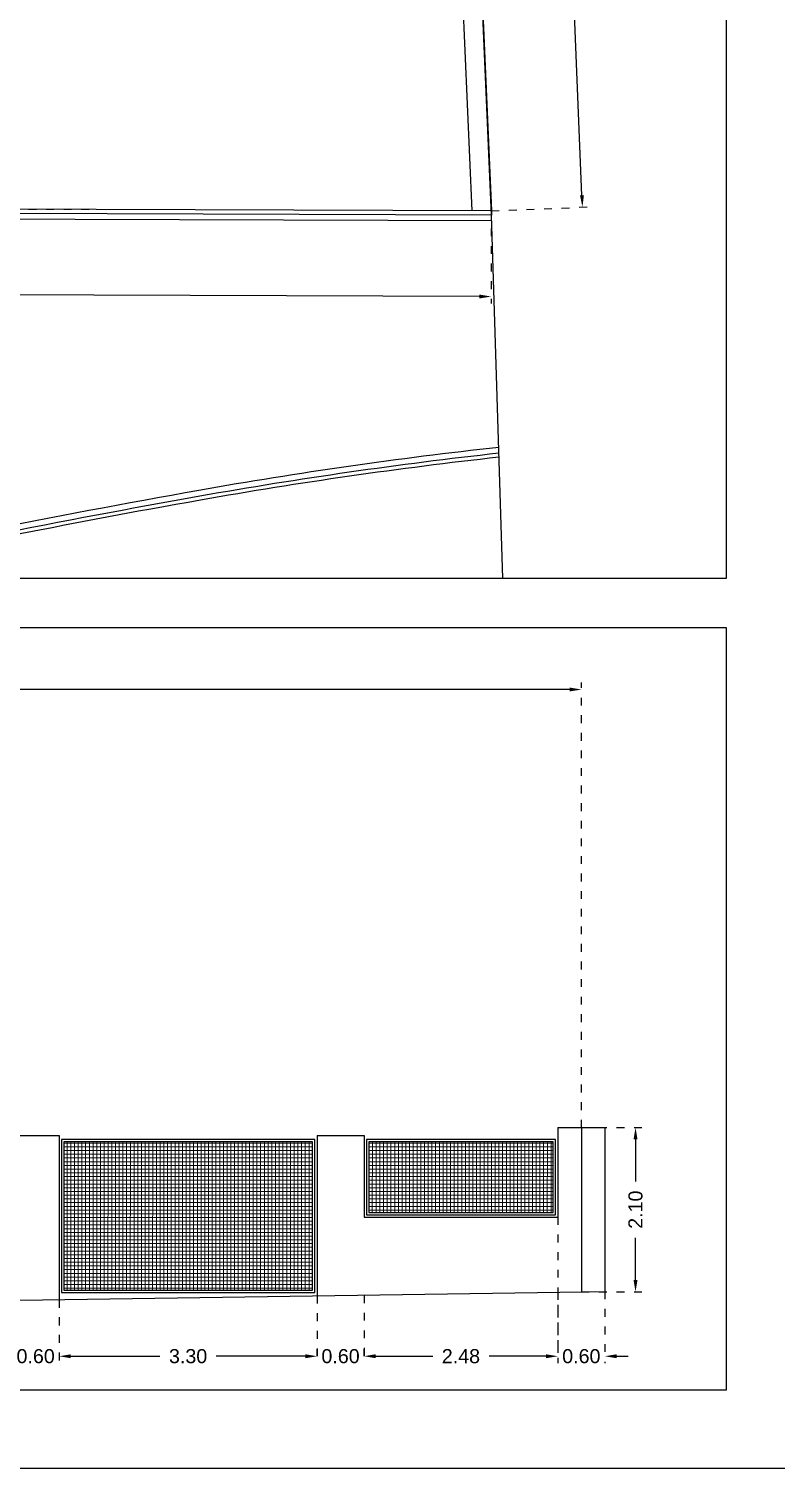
# Model space of a CAD drawing. Header units: millimetres. Extents: x 441061 to 442903, y 4515148 to 4515613.
# Drawn here: x 442291.1 to 442300.66, y 4515512.45 to 4515530.86 of the extents above; entities that cross this region are included whole.
import ezdxf

# ---------------------------------------------------------------- set-up
doc = ezdxf.new("R2010")
doc.units = ezdxf.units.MM
doc.linetypes.add('CONTINUA', pattern=[0])
doc.linetypes.add('PUNTOS2', pattern=[0.125, 0, -0.125])
for name, color, linetype in [('01_alzado', 5, 'CONTINUA'), ('01_cotas', 254, 'Continuous'), ('01_ejes', 10, 'Continuous'), ('01_implantación', 5, 'Continuous'), ('01_parcela', 7, 'Continuous'), ('01_retranqueo', 250, 'Continuous'), ('01_seccion', 7, 'CONTINUA'), ('01_urb interior', 4, 'Continuous'), ('01_verjas', 254, 'Continuous'), ('MURO', 145, 'Continuous')]:
    doc.layers.add(name, color=color, linetype=linetype)
doc.layers.add('01_cartela', color=6, linetype='Continuous', plot=False)
doc.layers.add('01_muebles_B', color=254, linetype='Continuous', lineweight=5)
doc.styles.add('Estilo1', font='swissel.ttf')
doc.styles.add('ROMANS', font='romans')
doc.dimstyles.new('DECIMAL-50', dxfattribs={"dimtxt": 0.08, "dimasz": 0.15, "dimexe": 0.09, "dimexo": 0, "dimgap": 0.09, "dimtad": 0, "dimzin": 0, "dimdsep": 46, "dimtxsty": 'ROMANS', "dimcen": 0.09, "dimclrt": 6, "dimadec": 0, "dimazin": 0, "dimtfac": 1.38, "dimtix": 1, "dimtofl": 0, "dimtmove": 2, "dimatfit": 3, "dimldrblk": 'OBLIQUE', "dimfxl": 1, "dimtolj": 1, "dimtzin": 0, "dimarcsym": 0})
pattern_1 = [(90, (174.572723, 0), (-0.047625, 1e-17), []), (180, (174.572723, 0), (-1e-17, -0.047625), [])]

# ---------------------------------------------------------------- blocks, each defined once
blk = doc.blocks.new('*D121')
at = {"layer": '01_cotas', "color": 0, "linetype": 'PUNTOS2', "lineweight": -2, "transparency": 16777216}
for p, q in [((442280.962, 4515528.587), (442280.958, 4515527.401)), ((442297.02, 4515528.534), (442297.016, 4515527.348))]:
    blk.add_line(p, q, dxfattribs=at)
at = {"layer": '01_cotas', "color": 0, "lineweight": -2, "transparency": 16777216}
for p, q in [((442281.109, 4515527.49), (442288.552, 4515527.466)), ((442296.866, 4515527.438), (442289.423, 4515527.463))]:
    blk.add_line(p, q, dxfattribs=at)
at = {"layer": '01_cotas', "color": 0, "transparency": 16777216}
for points in [[(442281.109, 4515527.515), (442281.109, 4515527.465), (442280.959, 4515527.491)], [(442296.866, 4515527.463), (442296.866, 4515527.413), (442297.016, 4515527.438)]]:
    blk.add_solid(points, dxfattribs=at)
at = {"layer": '01_cotas', "color": 7, "transparency": 16777216, "insert": (442288.987, 4515527.464), "char_height": 0.18, "attachment_point": 5, "rotation": 359.8111, "style": 'Estilo1'}
blk.add_mtext('\\A1;16.06', dxfattribs=at)
blk = doc.blocks.new('*D123')
at = {"layer": '01_cotas', "color": 0, "linetype": 'PUNTOS2', "lineweight": -2, "transparency": 16777216}
for p, q in [((442296.192, 4515548.603), (442297.447, 4515548.655)), ((442297.02, 4515528.534), (442298.275, 4515528.585))]:
    blk.add_line(p, q, dxfattribs=at)
at = {"layer": '01_cotas', "color": 0, "lineweight": -2, "transparency": 16777216}
for p, q in [((442297.363, 4515548.501), (442297.753, 4515539.057)), ((442298.179, 4515528.732), (442297.789, 4515538.176))]:
    blk.add_line(p, q, dxfattribs=at)
at = {"layer": '01_cotas', "color": 0, "transparency": 16777216}
for points in [[(442297.388, 4515548.502), (442297.338, 4515548.5), (442297.357, 4515548.651)], [(442298.204, 4515528.733), (442298.154, 4515528.731), (442298.185, 4515528.582)]]:
    blk.add_solid(points, dxfattribs=at)
at = {"layer": '01_cotas', "color": 7, "transparency": 16777216, "insert": (442297.771, 4515538.616), "char_height": 0.18, "attachment_point": 5, "rotation": 272.3619, "style": 'Estilo1'}
blk.add_mtext('\\A1;20.09', dxfattribs=at)
blk = doc.blocks.new('*D125')
at = {"layer": '01_cotas', "color": 0, "linetype": 'PUNTOS2', "lineweight": -2, "transparency": 16777216}
for p, q in [((442291.885, 4515531.551), (442290.427, 4515531.555)), ((442291.875, 4515528.551), (442290.417, 4515528.555))]:
    blk.add_line(p, q, dxfattribs=at)
at = {"layer": '01_cotas', "color": 0, "lineweight": -2, "transparency": 16777216}
for p, q in [((442290.517, 4515531.405), (442290.514, 4515530.415)), ((442290.508, 4515528.705), (442290.511, 4515529.695))]:
    blk.add_line(p, q, dxfattribs=at)
at = {"layer": '01_cotas', "color": 0, "transparency": 16777216}
for points in [[(442290.492, 4515531.405), (442290.542, 4515531.405), (442290.517, 4515531.555)], [(442290.483, 4515528.705), (442290.533, 4515528.705), (442290.507, 4515528.555)]]:
    blk.add_solid(points, dxfattribs=at)
at = {"layer": '01_cotas', "color": 7, "transparency": 16777216, "insert": (442290.512, 4515530.055), "char_height": 0.18, "attachment_point": 5, "rotation": 89.8111, "style": 'Estilo1'}
blk.add_mtext('\\A1;3.00', dxfattribs=at)
blk = doc.blocks.new('*D390')
at = {"layer": '01_cotas', "color": 0, "linetype": 'PUNTOS2', "lineweight": -2, "transparency": 16777216}
for p, q in [((442281.641, 4515516.855), (442281.641, 4515522.5)), ((442298.171, 4515516.805), (442298.171, 4515522.5))]:
    blk.add_line(p, q, dxfattribs=at)
at = {"layer": '01_cotas', "color": 0, "lineweight": -2, "transparency": 16777216}
for p, q in [((442281.791, 4515522.41), (442289.472, 4515522.41)), ((442298.021, 4515522.41), (442290.34, 4515522.41))]:
    blk.add_line(p, q, dxfattribs=at)
at = {"layer": '01_cotas', "color": 0, "transparency": 16777216}
for points in [[(442281.791, 4515522.435), (442281.791, 4515522.385), (442281.641, 4515522.41)], [(442298.021, 4515522.435), (442298.021, 4515522.385), (442298.171, 4515522.41)]]:
    blk.add_solid(points, dxfattribs=at)
at = {"layer": '01_cotas', "color": 7, "transparency": 16777216, "insert": (442289.906, 4515522.41), "char_height": 0.18, "attachment_point": 5, "style": 'Estilo1'}
blk.add_mtext('\\A1;16.53', dxfattribs=at)
blk = doc.blocks.new('*D398')
at = {"layer": '01_cotas', "color": 0, "linetype": 'PUNTOS2', "lineweight": -2, "transparency": 16777216}
for p, q in [((442290.891, 4515514.59), (442290.891, 4515513.79)), ((442291.491, 4515514.604), (442291.491, 4515513.79))]:
    blk.add_line(p, q, dxfattribs=at)
at = {"layer": '01_cotas', "color": 0, "lineweight": -2, "transparency": 16777216}
for p, q in [((442290.741, 4515513.88), (442290.591, 4515513.88)), ((442291.641, 4515513.88), (442291.791, 4515513.88))]:
    blk.add_line(p, q, dxfattribs=at)
at = {"layer": '01_cotas', "color": 0, "transparency": 16777216}
for points in [[(442290.741, 4515513.905), (442290.741, 4515513.855), (442290.891, 4515513.88)], [(442291.641, 4515513.905), (442291.641, 4515513.855), (442291.491, 4515513.88)]]:
    blk.add_solid(points, dxfattribs=at)
at = {"layer": '01_cotas', "color": 7, "transparency": 16777216, "insert": (442291.191, 4515513.88), "char_height": 0.18, "attachment_point": 5, "style": 'Estilo1'}
blk.add_mtext('\\A1;0.60', dxfattribs=at)
blk = doc.blocks.new('*D399')
at = {"layer": '01_cotas', "color": 0, "linetype": 'PUNTOS2', "lineweight": -2, "transparency": 16777216}
for p, q in [((442291.491, 4515514.6), (442291.491, 4515513.79)), ((442294.791, 4515514.654), (442294.791, 4515513.79))]:
    blk.add_line(p, q, dxfattribs=at)
at = {"layer": '01_cotas', "color": 0, "lineweight": -2, "transparency": 16777216}
for p, q in [((442291.641, 4515513.88), (442292.781, 4515513.88)), ((442294.641, 4515513.88), (442293.501, 4515513.88))]:
    blk.add_line(p, q, dxfattribs=at)
at = {"layer": '01_cotas', "color": 0, "transparency": 16777216}
for points in [[(442291.641, 4515513.905), (442291.641, 4515513.855), (442291.491, 4515513.88)], [(442294.641, 4515513.905), (442294.641, 4515513.855), (442294.791, 4515513.88)]]:
    blk.add_solid(points, dxfattribs=at)
at = {"layer": '01_cotas', "color": 7, "transparency": 16777216, "insert": (442293.141, 4515513.88), "char_height": 0.18, "attachment_point": 5, "style": 'Estilo1'}
blk.add_mtext('\\A1;3.30', dxfattribs=at)
blk = doc.blocks.new('*D400')
at = {"layer": '01_cotas', "color": 0, "linetype": 'PUNTOS2', "lineweight": -2, "transparency": 16777216}
for p, q in [((442297.871, 4515515.661), (442297.871, 4515513.79)), ((442295.391, 4515514.661), (442295.391, 4515513.79))]:
    blk.add_line(p, q, dxfattribs=at)
at = {"layer": '01_cotas', "color": 0, "lineweight": -2, "transparency": 16777216}
for p, q in [((442295.541, 4515513.88), (442296.271, 4515513.88)), ((442297.721, 4515513.88), (442296.992, 4515513.88))]:
    blk.add_line(p, q, dxfattribs=at)
at = {"layer": '01_cotas', "color": 0, "transparency": 16777216}
for points in [[(442295.541, 4515513.905), (442295.541, 4515513.855), (442295.391, 4515513.88)], [(442297.721, 4515513.905), (442297.721, 4515513.855), (442297.871, 4515513.88)]]:
    blk.add_solid(points, dxfattribs=at)
at = {"layer": '01_cotas', "color": 7, "transparency": 16777216, "insert": (442296.631, 4515513.88), "char_height": 0.18, "attachment_point": 5, "style": 'Estilo1'}
blk.add_mtext('\\A1;2.48', dxfattribs=at)
blk = doc.blocks.new('*D401')
at = {"layer": '01_cotas', "color": 0, "linetype": 'PUNTOS2', "lineweight": -2, "transparency": 16777216}
for p, q in [((442297.871, 4515514.7), (442297.871, 4515513.79)), ((442298.471, 4515514.71), (442298.471, 4515513.79))]:
    blk.add_line(p, q, dxfattribs=at)
at = {"layer": '01_cotas', "color": 0, "lineweight": -2, "transparency": 16777216}
for p, q in [((442297.721, 4515513.88), (442297.571, 4515513.88)), ((442298.621, 4515513.88), (442298.771, 4515513.88))]:
    blk.add_line(p, q, dxfattribs=at)
at = {"layer": '01_cotas', "color": 0, "transparency": 16777216}
for points in [[(442297.721, 4515513.905), (442297.721, 4515513.855), (442297.871, 4515513.88)], [(442298.621, 4515513.905), (442298.621, 4515513.855), (442298.471, 4515513.88)]]:
    blk.add_solid(points, dxfattribs=at)
at = {"layer": '01_cotas', "color": 7, "transparency": 16777216, "insert": (442298.171, 4515513.88), "char_height": 0.18, "attachment_point": 5, "style": 'Estilo1'}
blk.add_mtext('\\A1;0.60', dxfattribs=at)
blk = doc.blocks.new('*D531')
at = {"layer": '01_cotas', "color": 0, "linetype": 'PUNTOS2', "lineweight": -2, "transparency": 16777216}
for p, q in [((442298.171, 4515516.805), (442298.954, 4515516.805)), ((442298.171, 4515514.705), (442298.954, 4515514.705))]:
    blk.add_line(p, q, dxfattribs=at)
at = {"layer": '01_cotas', "color": 0, "lineweight": -2, "transparency": 16777216}
for p, q in [((442298.864, 4515516.655), (442298.864, 4515516.115)), ((442298.864, 4515514.855), (442298.864, 4515515.395))]:
    blk.add_line(p, q, dxfattribs=at)
at = {"layer": '01_cotas', "color": 0, "transparency": 16777216}
for points in [[(442298.839, 4515516.655), (442298.889, 4515516.655), (442298.864, 4515516.805)], [(442298.839, 4515514.855), (442298.889, 4515514.855), (442298.864, 4515514.705)]]:
    blk.add_solid(points, dxfattribs=at)
at = {"layer": '01_cotas', "color": 7, "transparency": 16777216, "insert": (442298.864, 4515515.755), "char_height": 0.18, "attachment_point": 5, "rotation": 90, "style": 'Estilo1'}
blk.add_mtext('\\A1;2.10', dxfattribs=at)
blk = doc.blocks.new('*D761')
at = {"layer": '01_cotas', "color": 0, "lineweight": -2, "transparency": 16777216}
for p, q in [((442294.641, 4515513.88), (442294.491, 4515513.88)), ((442295.541, 4515513.88), (442295.691, 4515513.88))]:
    blk.add_line(p, q, dxfattribs=at)
at = {"layer": '01_cotas', "color": 0, "linetype": 'PUNTOS2', "lineweight": -2, "transparency": 16777216}
for p, q in [((442294.791, 4515513.88), (442294.791, 4515513.97)), ((442295.391, 4515513.88), (442295.391, 4515513.97))]:
    blk.add_line(p, q, dxfattribs=at)
at = {"layer": '01_cotas', "color": 0, "transparency": 16777216}
for points in [[(442294.641, 4515513.905), (442294.641, 4515513.855), (442294.791, 4515513.88)], [(442295.541, 4515513.905), (442295.541, 4515513.855), (442295.391, 4515513.88)]]:
    blk.add_solid(points, dxfattribs=at)
at = {"layer": '01_cotas', "color": 7, "transparency": 16777216, "insert": (442295.091, 4515513.88), "char_height": 0.18, "attachment_point": 5, "style": 'Estilo1'}
blk.add_mtext('\\A1;0.60', dxfattribs=at)

msp = doc.modelspace()

# ---------------------------------------------------------------- hatches: boundary and pattern name
at = {"layer": '01_muebles_B'}
h = msp.add_hatch(dxfattribs=at)
h.set_pattern_fill('ANSI37', color=256, scale=0.015, angle=45)
h.set_pattern_definition(pattern_1)
h.paths.add_polyline_path([(442291.551, 4515514.725), (442294.731, 4515514.725), (442294.731, 4515516.625), (442291.551, 4515516.625)])
h = msp.add_hatch(dxfattribs=at)
h.set_pattern_fill('ANSI37', color=256, scale=0.015, angle=45)
h.set_pattern_definition(pattern_1)
h.paths.add_polyline_path([(442297.811, 4515516.625), (442295.451, 4515516.625), (442295.451, 4515515.721), (442297.811, 4515515.721)])

# ---------------------------------------------------------------- linework, layer by layer
at = {"layer": '01_alzado', "elevation": 0}
for points in [[(442263.258, 4515554.517), (442300.024, 4515554.517), (442300.024, 4515523.829), (442263.258, 4515523.829)], [(442263.258, 4515523.204), (442300.024, 4515523.204), (442300.024, 4515513.447), (442263.258, 4515513.447)]]:
    msp.add_lwpolyline(points, close=True, dxfattribs=at)
at = {"layer": '01_cartela', "color": 3, "elevation": 0}
msp.add_lwpolyline([(442262.258, 4515555.517), (442262.258, 4515512.447), (442323.534, 4515512.447), (442323.534, 4515555.517)], close=True, dxfattribs=at)
at = {"layer": '01_ejes', "color": 10, "ltscale": 0.25}
msp.add_line((442298.171, 4515516.805, 0), (442298.171, 4515514.705, 0), dxfattribs=at)
at = {"layer": '01_implantación', "linetype": 'Continuous'}
for p, q in [((442296.164, 4515542.532, 0), (442296.77, 4515528.535, 0)), ((442296.414, 4515542.542, 0), (442297.02, 4515528.534, 0)), ((442297.02, 4515528.534, 0), (442281.037, 4515528.586, 0)), ((442297.02, 4515528.534, 0), (442297.022, 4515528.477, 0))]:
    msp.add_line(p, q, dxfattribs=at)
for centre, radius, start, end in [((442303.553, 4515467.095, 0), 58.641, 96.30139, 100.06934), ((442315.558, 4515399.491, 0), 127.303, 100.06934, 102.38884)]:
    msp.add_arc(centre, radius, start, end, dxfattribs=at)
at = {"layer": '01_parcela', "linetype": 'Continuous', "elevation": 0}
msp.add_lwpolyline([(442297.167, 4515523.829), (442297.022, 4515528.477), (442296.414, 4515542.542), (442296.192, 4515548.603), (442296.065, 4515548.611), (442285.111, 4515548.587), (442276.259, 4515548.616, 0.022373), (442266.281, 4515548.384, 0.008745), (442263.258, 4515548.124, 0.008745)], format="xyb", dxfattribs=at)
at = {"layer": '01_retranqueo', "color": 170}
msp.add_line((442281.641, 4515514.455, 0), (442298.471, 4515514.71, 0), dxfattribs=at)
at = {"layer": '01_seccion'}
for p, q in [((442297.871, 4515516.805, 0), (442297.871, 4515515.661, 0)), ((442297.871, 4515516.805, 0), (442298.471, 4515516.805, 0)), ((442298.471, 4515516.805, 0), (442298.471, 4515514.71, 0)), ((442290.891, 4515516.705, 0), (442291.491, 4515516.705, 0)), ((442291.491, 4515516.705, 0), (442291.491, 4515514.604, 0)), ((442294.791, 4515516.705, 0), (442294.791, 4515514.654, 0)), ((442294.791, 4515516.705, 0), (442295.391, 4515516.705, 0)), ((442295.391, 4515516.705, 0), (442295.391, 4515515.661, 0)), ((442295.391, 4515515.661, 0), (442297.871, 4515515.661, 0))]:
    msp.add_line(p, q, dxfattribs=at)
at = {"layer": '01_urb interior', "color": 2, "elevation": 0}
for points in [[(442263.258, 4515527.922, -0.011498), (442266.305, 4515528.262, -0.005162), (442267.677, 4515528.37, -0.022759), (442276.002, 4515528.554), (442281.038, 4515528.537), (442297.022, 4515528.485)], [(442263.258, 4515527.846, -0.011536), (442266.312, 4515528.188, -0.005162), (442267.682, 4515528.295, -0.022761), (442276.001, 4515528.479), (442281.038, 4515528.462), (442297.024, 4515528.41)], [(442297.115, 4515525.508, 0.016487), (442293.28, 4515524.957, 0.011235), (442287.666, 4515523.829, 0.011235)], [(442297.117, 4515525.433, 0.016462), (442293.293, 4515524.883, 0.010574), (442288.011, 4515523.829, 0.010574)]]:
    msp.add_lwpolyline(points, format="xyb", dxfattribs=at)
at = {"layer": '01_verjas'}
for points, elevation in [([(442291.521, 4515514.695), (442294.761, 4515514.695), (442294.761, 4515516.655), (442291.521, 4515516.655)], 1676.821), ([(442291.551, 4515514.725), (442294.731, 4515514.725), (442294.731, 4515516.625), (442291.551, 4515516.625)], 1676.821), ([(442297.841, 4515516.655), (442295.421, 4515516.655), (442295.421, 4515515.691), (442297.841, 4515515.691)], 0), ([(442297.811, 4515516.625), (442295.451, 4515516.625), (442295.451, 4515515.721), (442297.811, 4515515.721)], 0)]:
    msp.add_lwpolyline(points, close=True, dxfattribs=dict(at, elevation=elevation))
at = {"layer": 'MURO', "color": 2, "elevation": 0}
msp.add_lwpolyline([(442297.167, 4515523.829), (442297.022, 4515528.477), (442296.414, 4515542.542), (442296.192, 4515548.603)], dxfattribs=at)

# ---------------------------------------------------------------- dimensions: what is measured, and where the dimension line sits
at = {"layer": '01_cotas', "color": 251}
for p1, p2, distance, picture, middle in [((442296.192, 4515548.603), (442297.02, 4515528.534), 1.166, '*D123', (442297.771, 4515538.616)), ((442291.885, 4515531.551, 0), (442291.875, 4515528.551, 0), -1.367, '*D125', (442290.512, 4515530.055)), ((442280.962, 4515528.587, 0), (442297.02, 4515528.534, 0), -1.096, '*D121', (442288.987, 4515527.464))]:
    dim = msp.add_aligned_dim(p1=p1, p2=p2, distance=distance, dimstyle='DECIMAL-50', override={"dimtxt": 0.18, "dimtxsty": 'Estilo1', "dimsah": 1, "dimclrt": 7, "dimfxl": 0.09, "dimarcsym": 2}, dxfattribs=at)
    dim.commit()
    dim.dimension.update_dxf_attribs({"geometry": picture, "text_midpoint": middle})
for base, p1, p2, picture, middle in [((442281.641, 4515522.41), (442298.171, 4515516.805, 0), (442281.641, 4515516.855, 0), '*D390', (442289.906, 4515522.41)), ((442297.871, 4515513.88), (442295.391, 4515514.661), (442297.871, 4515515.661, 0), '*D400', (442296.631, 4515513.88)), ((442291.491, 4515513.88), (442290.891, 4515514.59), (442291.491, 4515514.604, 0), '*D398', (442291.191, 4515513.88)), ((442294.791, 4515513.88), (442291.491, 4515514.6), (442294.791, 4515514.654, 0), '*D399', (442293.141, 4515513.88)), ((442298.471, 4515513.88), (442297.871, 4515514.7), (442298.471, 4515514.71, 0), '*D401', (442298.171, 4515513.88)), ((442295.391, 4515513.88), (442294.791, 4515513.88), (442295.391, 4515513.88), '*D761', (442295.091, 4515513.88))]:
    dim = msp.add_linear_dim(base=base, p1=p1, p2=p2, dimstyle='DECIMAL-50', override={"dimtxt": 0.18, "dimtxsty": 'Estilo1', "dimsah": 1, "dimclrt": 7, "dimfxl": 0.09, "dimarcsym": 2}, dxfattribs=at)
    dim.commit()
    dim.dimension.update_dxf_attribs({"geometry": picture, "text_midpoint": middle})
dim = msp.add_linear_dim(base=(442298.864, 4515514.705), p1=(442298.171, 4515516.805), p2=(442298.171, 4515514.705, 0), angle=90, dimstyle='DECIMAL-50', override={"dimtxt": 0.18, "dimtxsty": 'Estilo1', "dimsah": 1, "dimclrt": 7, "dimfxl": 0.09, "dimarcsym": 2}, dxfattribs=at)
dim.commit()
dim.dimension.update_dxf_attribs({"geometry": '*D531', "text_midpoint": (442298.864, 4515515.755)})

doc.saveas('drawing.dxf')
